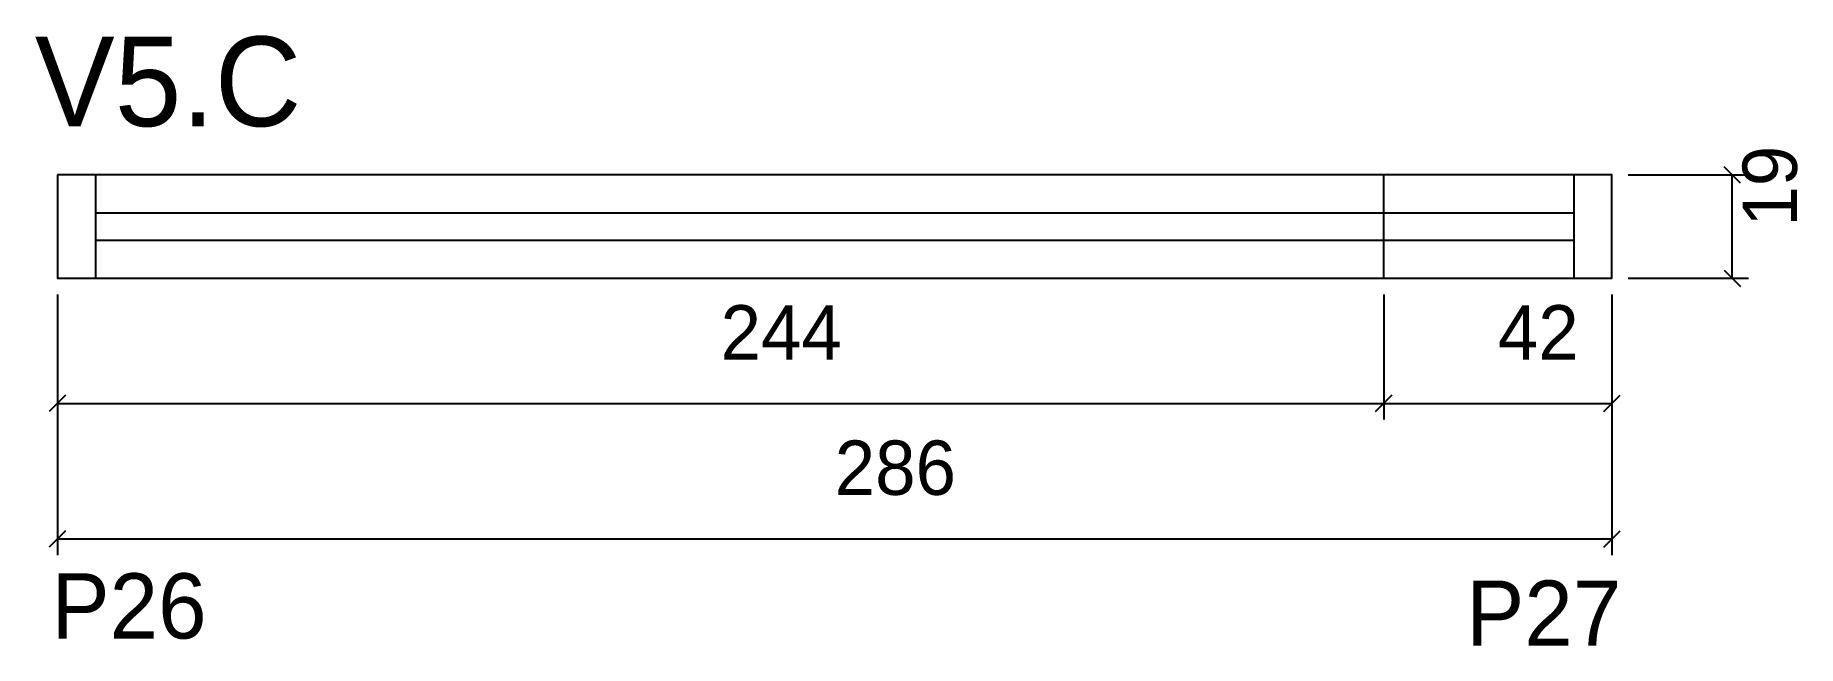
# Model space of a CAD drawing. Header units: metres. Extents: x 4296 to 4620, y 283 to 396.
import ezdxf

# ---------------------------------------------------------------- set-up
doc = ezdxf.new("R2010")
doc.units = ezdxf.units.M
for name, color, linetype in [('5', 7, 'Continuous'), ('COTA', 7, 'Continuous'), ('NOMENCLATURA', 7, 'Continuous'), ('Painéis', 7, 'Continuous'), ('SARR_2.2x7', 7, 'Continuous')]:
    doc.layers.add(name, color=color, linetype=linetype)

msp = doc.modelspace()

# ---------------------------------------------------------------- linework, layer by layer
at = {"layer": 'COTA', "color": 4, "lineweight": 25}
for p, q in [((4589.29, 370.06), (4611.41, 370.06)), ((4608.41, 351.06), (4608.41, 370.06)), ((4589.29, 351.06), (4611.41, 351.06)), ((4300.29, 348.06), (4300.29, 300.07)), ((4586.29, 348.06), (4586.29, 300.07)), ((4300.29, 303.07), (4586.29, 303.07))]:
    msp.add_line(p, q, dxfattribs=at)
at = {"layer": 'COTA', "color": 0, "lineweight": 25}
for p, q in [((4609.91, 368.56), (4606.91, 371.56)), ((4606.91, 352.56), (4609.91, 349.56)), ((4301.79, 304.57), (4298.79, 301.57)), ((4584.79, 301.57), (4587.79, 304.57))]:
    msp.add_line(p, q, dxfattribs=at)
at = {"layer": 'Painéis', "color": 200, "lineweight": 25}
msp.add_line((4544.29, 351.06), (4544.29, 370.06), dxfattribs=at)
at = {"layer": 'Painéis', "color": 4, "lineweight": 25}
for p, q in [((4300.29, 348.06), (4300.29, 325.03)), ((4544.29, 348.06), (4544.29, 325.03)), ((4544.29, 348.06), (4544.29, 325.03)), ((4586.29, 348.06), (4586.29, 325.03)), ((4300.29, 328.03), (4544.29, 328.03)), ((4544.29, 328.03), (4586.29, 328.03))]:
    msp.add_line(p, q, dxfattribs=at)
at = {"layer": 'Painéis', "color": 0, "lineweight": 25}
for p, q in [((4301.79, 329.53), (4298.79, 326.53)), ((4542.79, 326.53), (4545.79, 329.53)), ((4545.79, 329.53), (4542.79, 326.53)), ((4584.79, 326.53), (4587.79, 329.53))]:
    msp.add_line(p, q, dxfattribs=at)
at = {"layer": 'Painéis', "color": 200, "lineweight": 25}
msp.add_lwpolyline([(4300.29, 370.06), (4300.29, 351.06), (4586.29, 351.06), (4586.29, 370.06), (4300.29, 370.06)], dxfattribs=at)
at = {"layer": 'SARR_2.2x7', "color": 40, "lineweight": 25}
for p, q in [((4307.29, 370.06), (4307.29, 351.06)), ((4579.29, 370.06), (4579.29, 351.06)), ((4579.29, 363.06), (4307.29, 363.06)), ((4307.29, 358.06), (4579.29, 358.06))]:
    msp.add_line(p, q, dxfattribs=at)

# ---------------------------------------------------------------- texts
at = {"layer": '5', "color": 5, "lineweight": 25}
for s, p in [('P26', (4299.18, 284.75)), ('P27', (4559.46, 283.42))]:
    msp.add_text(s, height=12, rotation=360, dxfattribs=at).set_placement(p)
at = {"layer": 'COTA', "color": 240, "lineweight": 25}
msp.add_text('19', height=10, rotation=90, dxfattribs=at).set_placement((4620.32, 360.56))
msp.add_text('286', height=10, dxfattribs=at).set_placement((4443.29, 311.19))
at = {"layer": 'NOMENCLATURA', "color": 7, "lineweight": 25}
msp.add_text('V5.C', height=16.5, dxfattribs=at).set_placement((4296.11, 379.04))
at = {"layer": 'Painéis', "color": 240, "lineweight": 25}
for s, p in [('244', (4422.29, 336.1)), ('42', (4565.29, 336.1))]:
    msp.add_text(s, height=10, dxfattribs=at).set_placement(p)

doc.saveas('drawing.dxf')
